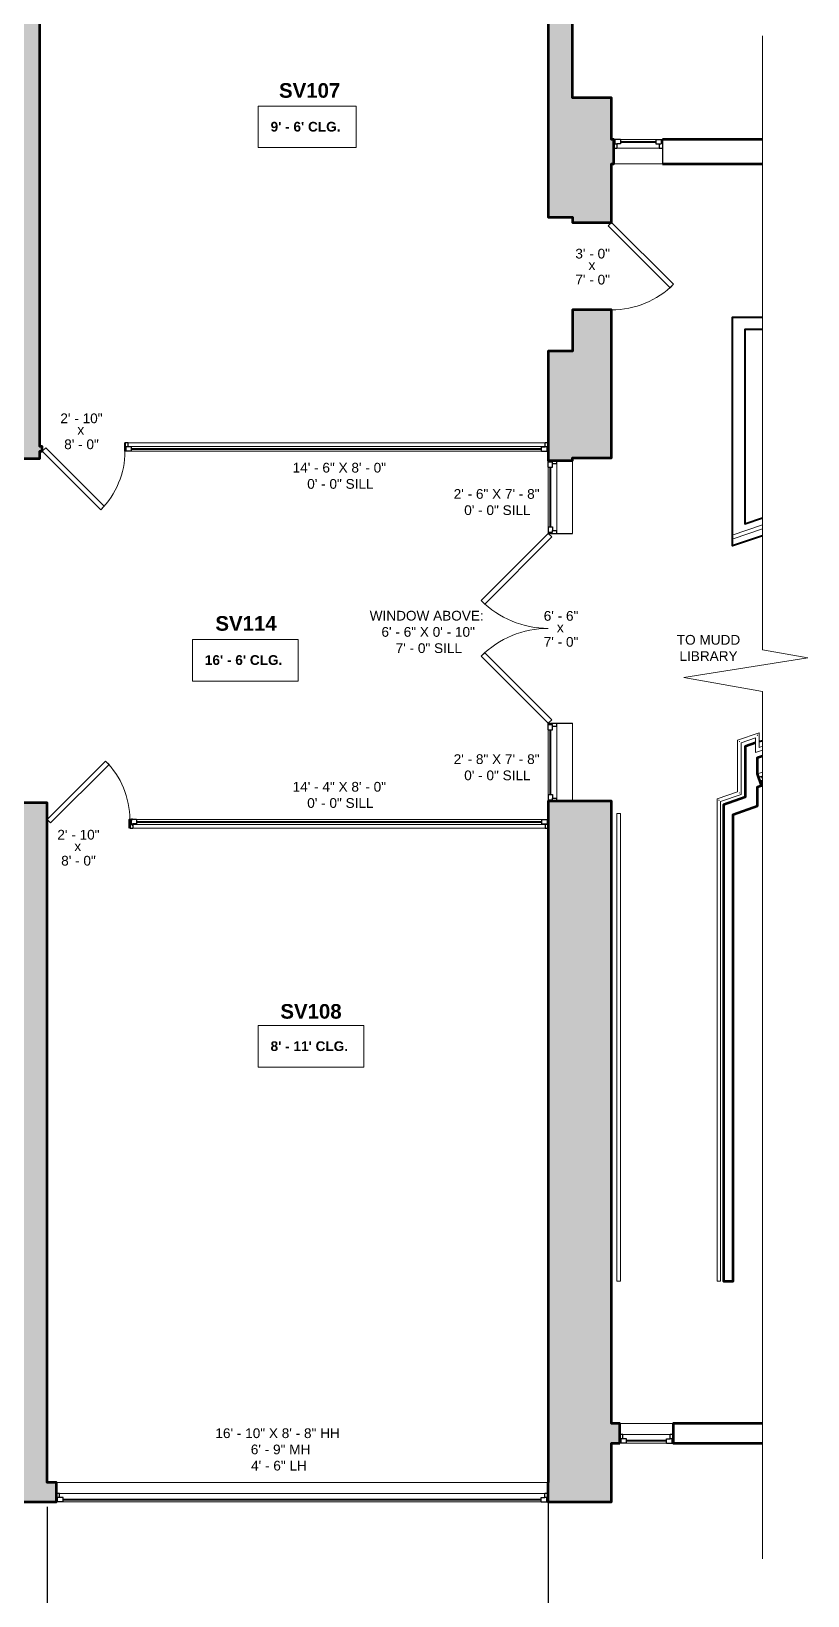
# Model space of a CAD drawing. Header units: inches. Extents: x -2078 to 106214, y -964 to 6385.
# Drawn here: x 70781 to 71100, y 3820 to 4463 of the extents above; entities that cross this region are included whole.
import ezdxf

# ---------------------------------------------------------------- set-up
doc = ezdxf.new("R2010")
doc.units = ezdxf.units.IN
doc.header["$MEASUREMENT"] = 0
for name, color, linetype, lineweight in [('A-ANNO', 2, 'Continuous', 5), ('A-ANNO-DIMS', 1, 'Continuous', 9), ('A-DOOR', 1, 'Continuous', 18), ('A-GLAZ', 2, 'Continuous', 30), ('A-RAILING', 4, 'Continuous', 9), ('A-WALL', 3, 'Continuous', 40), ('A-WINDOWS', 2, 'Continuous', 18)]:
    doc.layers.add(name, color=color, linetype=linetype, lineweight=lineweight)
doc.layers.add('A-HATCH', color=9, linetype='Continuous')
doc.styles.add('Arial', font='arial.ttf')
doc.styles.add('Arial_1', font='arial.ttf', dxfattribs={"height": 0.0625})
doc.styles.add('Arial_2', font='arial.ttf', dxfattribs={"height": 3})
doc.styles.add('Arial_B', font='arialbd.ttf', dxfattribs={"height": 4.5})
doc.styles.add('Arial_B_1', font='arialbd.ttf', dxfattribs={"height": 3})
doc.styles.add('JC', font='arial.ttf', dxfattribs={"height": 0.125})
doc.dimstyles.new('JC-DIMS', dxfattribs={"dimtxt": 0.125, "dimasz": 0.09375, "dimexe": 0.09375, "dimexo": 0.09375, "dimgap": 0.046875, "dimtad": 1, "dimdec": 1, "dimzin": 0, "dimdsep": 46, "dimlunit": 4, "dimtxsty": 'JC', "dimblk": 'ARCHTICK', "dimcen": 0.09, "dimclrd": 1, "dimclre": 1, "dimclrt": 256, "dimadec": 0, "dimazin": 0, "dimtfac": 1, "dimtdec": 1, "dimtofl": 0, "dimtmove": 1, "dimatfit": 3, "dimfxl": 1, "dimtolj": 1, "dimtzin": 0, "dimarcsym": 0})

# ---------------------------------------------------------------- blocks, each defined once
blk = doc.blocks.new('JC_DOUBLE DOOR - DOUBLE DOOR-1545734-Seaver 3RD FL')
at = {"layer": 'A-DOOR', "lineweight": 30}
for p, q in [((-39, 5), (-11.42, 32.58)), ((-11.42, 32.58), (-10.01, 31.16)), ((11.42, 32.58), (10.01, 31.16)), ((39, 5), (11.42, 32.58)), ((-10.01, 31.16), (-37.59, 3.59)), ((10.01, 31.16), (37.59, 3.59)), ((-37.59, 3.59), (-39, 5)), ((37.59, 3.59), (39, 5))]:
    blk.add_line(p, q, dxfattribs=at)
at = {"layer": 'A-DOOR', "lineweight": 9}
for centre, start, end in [((-39, 5), 360, 45), ((39, 5), 135, 180)]:
    blk.add_arc(centre, 39, start, end, dxfattribs=at)
blk = doc.blocks.new('JC_FIXED WINDOW - MUNTIN - FIXED WINDOW-1508853-Seaver 3RD FL')
at = {"layer": 'A-GLAZ'}
for p, q in [((-15, 5), (-15, -5)), ((-12.25, 5), (-15, 5)), ((-15, 1.5), (-13.75, 1.5)), ((-14.5, 5), (-14.5, 3.25)), ((-14.5, 3.25), (-13.75, 3.25)), ((-12.25, 3.25), (-13.75, 3.25)), ((-13.75, 3.25), (-13.75, 1.5)), ((-12.25, 5), (-12.25, 3.25)), ((12.25, 5), (15, 5)), ((12.25, 5), (12.25, 3.25)), ((12.25, 3.25), (14.5, 3.25)), ((13.75, 3.25), (13.75, 1.5)), ((13.75, 1.5), (15, 1.5)), ((14.5, 5), (14.5, 3.25)), ((15, 5), (15, -5))]:
    blk.add_line(p, q, dxfattribs=at)
at = {"layer": 'A-GLAZ', "lineweight": 9}
for p, q in [((13.75, 1.5), (-13.75, 1.5)), ((12.25, 5), (-12.25, 5))]:
    blk.add_line(p, q, dxfattribs=at)
at = {"layer": 'A-GLAZ', "lineweight": 40}
blk.add_line((-12.25, 4.125), (12.25, 4.125), dxfattribs=at)
at = {"layer": 'A-WINDOWS'}
for p, q in [((15, 5), (-15, 5)), ((-15, -5), (15, -5))]:
    blk.add_line(p, q, dxfattribs=at)
blk = doc.blocks.new('JC_FIXED WINDOW - MUNTIN - FIXED WINDOW-1508965-Seaver 3RD FL')
at = {"layer": 'A-GLAZ'}
for p, q in [((-16, 5), (-16, -5)), ((-13.25, 5), (-16, 5)), ((-16, 1.5), (-14.75, 1.5)), ((-15.5, 5), (-15.5, 3.25)), ((-15.5, 3.25), (-14.75, 3.25)), ((-13.25, 3.25), (-14.75, 3.25)), ((-14.75, 3.25), (-14.75, 1.5)), ((-13.25, 5), (-13.25, 3.25)), ((13.25, 5), (16, 5)), ((13.25, 5), (13.25, 3.25)), ((13.25, 3.25), (15.5, 3.25)), ((14.75, 3.25), (14.75, 1.5)), ((14.75, 1.5), (16, 1.5)), ((15.5, 5), (15.5, 3.25)), ((16, 5), (16, -5))]:
    blk.add_line(p, q, dxfattribs=at)
at = {"layer": 'A-GLAZ', "lineweight": 9}
for p, q in [((14.75, 1.5), (-14.75, 1.5)), ((13.25, 5), (-13.25, 5))]:
    blk.add_line(p, q, dxfattribs=at)
at = {"layer": 'A-GLAZ', "lineweight": 40}
blk.add_line((-13.25, 4.125), (13.25, 4.125), dxfattribs=at)
at = {"layer": 'A-WINDOWS'}
for p, q in [((16, 5), (-16, 5)), ((-16, -5), (16, -5))]:
    blk.add_line(p, q, dxfattribs=at)
blk = doc.blocks.new('JC_SINGLE DOOR-NO TRIM - SINGLE DOOR-1545694-Seaver 3RD FL')
at = {"layer": 'A-DOOR', "lineweight": 30}
for p, q in [((-8.87, -32.04), (16.59, -6.59)), ((18, -8), (-7.46, -33.46)), ((16.59, -6.59), (18, -8)), ((-7.46, -33.46), (-8.87, -32.04))]:
    blk.add_line(p, q, dxfattribs=at)
at = {"layer": 'A-DOOR', "lineweight": 9}
blk.add_arc((18, -8), 36, 180, 225, dxfattribs=at)
blk = doc.blocks.new('JC_FIXED WINDOW - MUNTIN - FIXED WINDOW-1509661-Seaver 3RD FL')
at = {"layer": 'A-GLAZ'}
for p, q in [((-10, 5), (-10, -5)), ((-7.25, 5), (-10, 5)), ((-10, 1.5), (-8.75, 1.5)), ((-9.5, 5), (-9.5, 3.25)), ((-9.5, 3.25), (-8.75, 3.25)), ((-7.25, 3.25), (-8.75, 3.25)), ((-8.75, 3.25), (-8.75, 1.5)), ((-7.25, 5), (-7.25, 3.25)), ((7.25, 5), (10, 5)), ((7.25, 5), (7.25, 3.25)), ((7.25, 3.25), (9.5, 3.25)), ((8.75, 3.25), (8.75, 1.5)), ((8.75, 1.5), (10, 1.5)), ((9.5, 5), (9.5, 3.25)), ((10, 5), (10, -5))]:
    blk.add_line(p, q, dxfattribs=at)
at = {"layer": 'A-GLAZ', "lineweight": 9}
for p, q in [((8.75, 1.5), (-8.75, 1.5)), ((7.25, 5), (-7.25, 5))]:
    blk.add_line(p, q, dxfattribs=at)
at = {"layer": 'A-GLAZ', "lineweight": 40}
blk.add_line((-7.25, 4.125), (7.25, 4.125), dxfattribs=at)
at = {"layer": 'A-WINDOWS'}
for p, q in [((10, 5), (-10, 5)), ((-10, -5), (10, -5))]:
    blk.add_line(p, q, dxfattribs=at)
blk = doc.blocks.new('JC_SINGLE DOOR-NO TRIM - SINGLE DOOR-1541227-Seaver 3RD FL')
at = {"layer": 'A-DOOR', "lineweight": 30}
for p, q in [((-7.04, 25.04), (-8.46, 23.63)), ((-8.46, 23.63), (15.59, -0.41)), ((17, 1), (-7.04, 25.04)), ((15.59, -0.41), (17, 1))]:
    blk.add_line(p, q, dxfattribs=at)
at = {"layer": 'A-DOOR', "lineweight": 9}
blk.add_arc((17, 1), 34, 135, 180, dxfattribs=at)
blk = doc.blocks.new('JC_FIXED WINDOW - MUNTIN - 2_-1529750-Seaver 3RD FL')
at = {"layer": 'A-GLAZ'}
for p, q in [((-87, 1), (-87, -1)), ((-84.25, 1), (-87, 1)), ((-86.5, 1), (-86.5, -0.75)), ((-84.25, 1), (-84.25, -0.75)), ((84.25, 1), (87, 1)), ((84.25, 1), (84.25, -0.75)), ((86.5, 1), (86.5, -0.75)), ((87, 1), (87, -1)), ((-87, -2.5), (-85.75, -2.5)), ((-86.5, -0.75), (-85.75, -0.75)), ((-84.25, -0.75), (-85.75, -0.75)), ((-85.75, -0.75), (-85.75, -2.5)), ((84.25, -0.75), (86.5, -0.75)), ((85.75, -0.75), (85.75, -2.5)), ((85.75, -2.5), (87, -2.5))]:
    blk.add_line(p, q, dxfattribs=at)
at = {"layer": 'A-GLAZ', "lineweight": 9}
for p, q in [((84.25, 1), (-84.25, 1)), ((85.75, -2.5), (-85.75, -2.5))]:
    blk.add_line(p, q, dxfattribs=at)
at = {"layer": 'A-GLAZ', "lineweight": 40}
blk.add_line((-84.25, 0.125), (84.25, 0.125), dxfattribs=at)
at = {"layer": 'A-WINDOWS'}
for p, q in [((87, 1), (-87, 1)), ((-87, -1), (87, -1))]:
    blk.add_line(p, q, dxfattribs=at)
blk = doc.blocks.new('JC_SINGLE DOOR-NO TRIM - SINGLE DOOR-1541228-Seaver 3RD FL')
at = {"layer": 'A-DOOR', "lineweight": 30}
for p, q in [((-8.46, -23.63), (15.59, 0.41)), ((15.59, 0.41), (17, -1)), ((17, -1), (-7.04, -25.04)), ((-7.04, -25.04), (-8.46, -23.63))]:
    blk.add_line(p, q, dxfattribs=at)
at = {"layer": 'A-DOOR', "lineweight": 9}
blk.add_arc((17, -1), 34, 180, 225, dxfattribs=at)
blk = doc.blocks.new('JC_FIXED WINDOW - MUNTIN - 2_-1530089-Seaver 3RD FL')
at = {"layer": 'A-GLAZ'}
for p, q in [((-86, 1), (-86, -1)), ((-83.25, 1), (-86, 1)), ((-85.5, 1), (-85.5, -0.75)), ((-83.25, 1), (-83.25, -0.75)), ((83.25, 1), (86, 1)), ((83.25, 1), (83.25, -0.75)), ((85.5, 1), (85.5, -0.75)), ((86, 1), (86, -1)), ((-86, -2.5), (-84.75, -2.5)), ((-85.5, -0.75), (-84.75, -0.75)), ((-83.25, -0.75), (-84.75, -0.75)), ((-84.75, -0.75), (-84.75, -2.5)), ((83.25, -0.75), (85.5, -0.75)), ((84.75, -0.75), (84.75, -2.5)), ((84.75, -2.5), (86, -2.5))]:
    blk.add_line(p, q, dxfattribs=at)
at = {"layer": 'A-GLAZ', "lineweight": 9}
for p, q in [((83.25, 1), (-83.25, 1)), ((84.75, -2.5), (-84.75, -2.5))]:
    blk.add_line(p, q, dxfattribs=at)
at = {"layer": 'A-GLAZ', "lineweight": 40}
blk.add_line((-83.25, 0.125), (83.25, 0.125), dxfattribs=at)
at = {"layer": 'A-WINDOWS'}
for p, q in [((86, 1), (-86, 1)), ((-86, -1), (86, -1))]:
    blk.add_line(p, q, dxfattribs=at)
blk = doc.blocks.new('JC_FIXED WINDOW - MUNTIN - FIXED WINDOW-1586324-Seaver 3RD FL')
at = {"layer": 'A-GLAZ'}
for p, q in [((-11, 4), (-11, -4)), ((-8.25, 4), (-11, 4)), ((-11, 0.5), (-9.75, 0.5)), ((-10.5, 4), (-10.5, 2.25)), ((-10.5, 2.25), (-9.75, 2.25)), ((-8.25, 2.25), (-9.75, 2.25)), ((-9.75, 2.25), (-9.75, 0.5)), ((-8.25, 4), (-8.25, 2.25)), ((8.25, 4), (11, 4)), ((8.25, 4), (8.25, 2.25)), ((8.25, 2.25), (10.5, 2.25)), ((9.75, 2.25), (9.75, 0.5)), ((9.75, 0.5), (11, 0.5)), ((10.5, 4), (10.5, 2.25)), ((11, 4), (11, -4))]:
    blk.add_line(p, q, dxfattribs=at)
at = {"layer": 'A-GLAZ', "lineweight": 9}
for p, q in [((9.75, 0.5), (-9.75, 0.5)), ((8.25, 4), (-8.25, 4))]:
    blk.add_line(p, q, dxfattribs=at)
at = {"layer": 'A-GLAZ', "lineweight": 40}
blk.add_line((-8.25, 3.125), (8.25, 3.125), dxfattribs=at)
at = {"layer": 'A-WINDOWS'}
for p, q in [((11, 4), (-11, 4)), ((-11, -4), (11, -4))]:
    blk.add_line(p, q, dxfattribs=at)
blk = doc.blocks.new('JC_FIXED WINDOW - MUNTIN - FIXED WINDOW-1631706-Seaver 3RD FL')
at = {"layer": 'A-GLAZ'}
for p, q in [((-101, 4), (-101, -4)), ((-98.25, 4), (-101, 4)), ((-101, 0.5), (-99.75, 0.5)), ((-100.5, 4), (-100.5, 2.25)), ((-100.5, 2.25), (-99.75, 2.25)), ((-98.25, 2.25), (-99.75, 2.25)), ((-99.75, 2.25), (-99.75, 0.5)), ((-98.25, 4), (-98.25, 2.25)), ((98.25, 4), (101, 4)), ((98.25, 4), (98.25, 2.25)), ((98.25, 2.25), (100.5, 2.25)), ((99.75, 2.25), (99.75, 0.5)), ((99.75, 0.5), (101, 0.5)), ((100.5, 4), (100.5, 2.25)), ((101, 4), (101, -4))]:
    blk.add_line(p, q, dxfattribs=at)
at = {"layer": 'A-GLAZ', "lineweight": 9}
for p, q in [((99.75, 0.5), (-99.75, 0.5)), ((98.25, 4), (-98.25, 4))]:
    blk.add_line(p, q, dxfattribs=at)
at = {"layer": 'A-GLAZ', "lineweight": 40}
blk.add_line((-98.25, 3.125), (98.25, 3.125), dxfattribs=at)
at = {"layer": 'A-WINDOWS'}
for p, q in [((101, 4), (-101, 4)), ((-101, -4), (101, -4))]:
    blk.add_line(p, q, dxfattribs=at)
blk = doc.blocks.new('JC_FIXED WINDOW - MUNTIN - FIXED WINDOW-1637382-Seaver 3RD FL')
at = {"layer": 'A-GLAZ'}
for p, q in [((13.03, 0.75), (13.5, 0.75)), ((13.5, 2.1), (13.5, 0.75)), ((13.64, 2.5), (14, 2.5)), ((14, 2.5), (14, -2.5)), ((12.75, -0.06), (12.75, -1)), ((12.75, -1), (14, -1))]:
    blk.add_line(p, q, dxfattribs=at)
at = {"layer": 'A-GLAZ', "lineweight": 9}
blk.add_line((12.75, -1), (12.42, -1), dxfattribs=at)
at = {"layer": 'A-WINDOWS'}
for p, q in [((14, 2.5), (13.64, 2.5)), ((11.9, -2.5), (14, -2.5))]:
    blk.add_line(p, q, dxfattribs=at)
blk = doc.blocks.new('Top Rail Type - Top Rail_Internal_-1644404-Seaver 3RD FL')
at = {"layer": 'A-RAILING'}
for p, q in [((-70.25, 367.91), (-82.71, 363.66)), ((-82.5, 363.04), (-82.47, 362.95)), ((-82.22, 362.24), (-70.25, 366.33))]:
    blk.add_line(p, q, dxfattribs=at)
blk = doc.blocks.new('Top Rail Type - Top Rail_Internal_-V5-Seaver 3RD FL')
at = {"layer": 'A-RAILING'}
for p, q in [((-70.25, 367.91), (-82.71, 363.66)), ((-82.22, 362.24), (-82.71, 363.66)), ((-70.25, 366.33), (-82.22, 362.24))]:
    blk.add_line(p, q, dxfattribs=at)
blk = doc.blocks.new('Top Rail Type - Top Rail_Internal_-1644837-Seaver 3RD FL')
at = {"layer": 'A-RAILING'}
for p, q in [((-71.54, 282.48), (-80.44, 279.39)), ((-80.44, 279.39), (-80.44, 258.22)), ((-78.94, 278.33), (-73.04, 280.37)), ((-78.94, 257.16), (-78.94, 278.33)), ((-73.04, 280.37), (-73.04, 278.34)), ((-71.54, 276.48), (-71.54, 282.48)), ((-70.25, 276.93), (-71.54, 276.48)), ((-72.29, 274.63), (-70.25, 275.34)), ((-80.44, 258.22), (-88.89, 255.29)), ((-88.89, 255.29), (-88.89, 57.14)), ((-87.39, 254.23), (-78.94, 257.16)), ((-87.39, 57.14), (-87.39, 254.23)), ((-88.23, 57.14), (-88.05, 57.14))]:
    blk.add_line(p, q, dxfattribs=at)
for points, knots in [([(-79.78, 278.93), (-79.75, 278.9), (-79.71, 278.87), (-79.64, 278.83), (-79.61, 278.81), (-79.6, 278.8)], [0.46086968, 0.46086968, 0.46086968, 0.46086968, 0.5, 0.52083333, 0.53913032, 0.53913032, 0.53913032, 0.53913032]), ([(-72.2, 281.56), (-72.22, 281.54), (-72.25, 281.49), (-72.29, 281.43), (-72.34, 281.36), (-72.37, 281.32), (-72.39, 281.3)], [0.46086968, 0.46086968, 0.46086968, 0.46086968, 0.47916667, 0.5, 0.52083333, 0.53913032, 0.53913032, 0.53913032, 0.53913032]), ([(-79.78, 257.76), (-79.75, 257.73), (-79.71, 257.7), (-79.64, 257.66), (-79.61, 257.63), (-79.6, 257.62)], [0.46086968, 0.46086968, 0.46086968, 0.46086968, 0.5, 0.52083333, 0.53913032, 0.53913032, 0.53913032, 0.53913032]), ([(-88.23, 254.83), (-88.2, 254.8), (-88.15, 254.77), (-88.09, 254.73), (-88.06, 254.7), (-88.05, 254.69)], [0.46086968, 0.46086968, 0.46086968, 0.46086968, 0.5, 0.52083333, 0.53913032, 0.53913032, 0.53913032, 0.53913032])]:
    blk.add_open_spline(points, degree=3, knots=knots, dxfattribs=at)
blk = doc.blocks.new('Top Rail Type - Top Rail_Internal_-V6-Seaver 3RD FL')
at = {"layer": 'A-RAILING'}
for p, q in [((-71.54, 282.48), (-80.44, 279.39)), ((-80.44, 279.39), (-80.44, 258.22)), ((-73.04, 280.37), (-78.94, 278.33)), ((-78.94, 278.33), (-78.94, 257.16)), ((-73.04, 278.34), (-73.04, 280.37)), ((-71.54, 276.48), (-71.54, 282.48)), ((-70.25, 276.93), (-71.54, 276.48)), ((-70.25, 275.34), (-72.29, 274.63)), ((-80.44, 258.22), (-88.89, 255.29)), ((-88.89, 255.29), (-88.89, 57.14)), ((-78.94, 257.16), (-87.39, 254.23)), ((-87.39, 254.23), (-87.39, 57.14)), ((-87.39, 57.14), (-88.89, 57.14))]:
    blk.add_line(p, q, dxfattribs=at)
blk = doc.blocks.new('Top Rail Type - Top Rail_Internal_-1645001-Seaver 3RD FL')
at = {"layer": 'A-RAILING'}
for p, q in [((-130.09, 249.28), (-130.09, 57.14)), ((-129.25, 249.28), (-129.44, 249.28)), ((-128.59, 57.14), (-128.59, 249.28)), ((-129.44, 57.14), (-129.25, 57.14))]:
    blk.add_line(p, q, dxfattribs=at)
blk = doc.blocks.new('Top Rail Type - Top Rail_Internal_-V7-Seaver 3RD FL')
at = {"layer": 'A-RAILING'}
for p, q in [((-128.59, 249.28), (-130.09, 249.28)), ((-130.09, 249.28), (-130.09, 57.14)), ((-128.59, 249.28), (-128.59, 57.14)), ((-128.59, 57.14), (-130.09, 57.14))]:
    blk.add_line(p, q, dxfattribs=at)
blk = doc.blocks.new('JC- existing door Tag_quad - JC- existing door Tag_quad-839775-Seaver 3RD FL')
at = {"layer": 'A-ANNO', "insert": (-0.023, 0.038), "char_height": 0.0625, "width": 0.0505, "attachment_point": 1, "style": 'Arial', "bg_fill": 3, "box_fill_scale": 1.25, "bg_fill_color": 256, "bg_fill_true_color": 13158600, "bg_fill_transparency": 0}
blk.add_mtext('x', dxfattribs=at)
blk = doc.blocks.new('_ArchTick')
at = {"color": 0, "linetype": 'ByBlock', "const_width": 0.15}
blk.add_lwpolyline([(-0.5, -0.5), (0.5, 0.5)], dxfattribs=at)
blk = doc.blocks.new('*D2548')
at = {"layer": 'A-ANNO-DIMS', "color": 1, "lineweight": -2, "transparency": 16777216}
for p, q in [((70993.75, 3860.4), (70993.75, 3770.92)), ((70787.75, 3856.39), (70787.75, 3770.92)), ((70787.75, 3776.92), (70993.75, 3776.92))]:
    blk.add_line(p, q, dxfattribs=at)
at = {"layer": 'Defpoints', "color": 0, "transparency": 16777216}
for p in [(70993.75, 3866.4), (70787.75, 3862.39), (70993.75, 3776.92)]:
    blk.add_point(p, dxfattribs=at)
at = {"layer": 'A-ANNO-DIMS', "color": 1, "lineweight": -2, "transparency": 16777216, "xscale": 6, "yscale": 6, "zscale": 6, "rotation": 180}
blk.add_blockref('_ArchTick', (70787.75, 3776.92), dxfattribs=at)
at = {"layer": 'A-ANNO-DIMS', "color": 1, "lineweight": -2, "transparency": 16777216, "xscale": 6, "yscale": 6, "zscale": 6}
blk.add_blockref('_ArchTick', (70993.75, 3776.92), dxfattribs=at)
at = {"layer": 'A-ANNO-DIMS', "color": 2, "transparency": 16777216, "insert": (70890.75, 3783.94), "char_height": 8, "attachment_point": 5, "style": 'JC'}
blk.add_mtext('\\A1;17\'-2"', dxfattribs=at)

msp = doc.modelspace()

# ---------------------------------------------------------------- hatches: boundary and pattern name
at = {"layer": 'A-HATCH'}
h = msp.add_hatch(color=256, dxfattribs=at)
h.dxf.hatch_style = 1
h.paths.add_polyline_path([(70067.139, 3713.046), (70053.274, 3721.031), (70017.589, 3659.073), (70031.453, 3651.088)])
h.paths.add_polyline_path([(70112.557, 3791.901), (70098.692, 3799.887), (70063.256, 3738.362), (70077.121, 3730.376)])
h.paths.add_polyline_path([(70136.04, 3832.672), (70141.947, 3842.928), (70134.646, 3847.133), (70136.117, 3849.686), (70130.051, 3853.179), (70128.581, 3850.626), (70128.082, 3850.914), (70120.757, 3838.197), (70106.525, 3846.394), (70105.527, 3844.661), (69910.997, 3956.703), (69915.466, 3964.573), (69909.379, 3968.029), (69852.844, 3868.46), (69858.932, 3865.004), (69907.541, 3950.616), (70102.033, 3838.595), (70100.536, 3835.996), (70114.768, 3827.798), (70108.674, 3817.218), (70122.539, 3809.232), (70129.052, 3820.54), (70163.918, 3800.459), (70170.905, 3812.591)])
h.paths.add_polyline_path([(69993.023, 3584.364), (69979.158, 3592.349), (69956.054, 3552.236), (69748.317, 3670.187), (69841.157, 3833.698), (69835.069, 3837.154), (69739.761, 3669.295), (69805.674, 3631.87), (69769.003, 3567.285), (69852.485, 3519.885), (69856.435, 3526.842), (69814.956, 3550.393), (69814.883, 3550.356), (69814.917, 3550.416), (69779.91, 3570.292), (69812.631, 3627.92), (69953.559, 3547.903), (69943.472, 3530.391), (69957.337, 3522.406)])
h.paths.add_polyline_path([(70009.403, 3612.804), (70043.697, 3593.052), (70050.684, 3605.183), (70016.39, 3624.935), (70021.471, 3633.757), (70007.607, 3641.742), (69989.14, 3609.68), (70003.005, 3601.695)])
h.paths.add_polyline_path([(69922.798, 3382.341), (69929.249, 3393.627), (69894.58, 3413.445), (69901.438, 3425.353), (69887.573, 3433.338), (69880.689, 3421.386), (69607.377, 3577.621), (69600.926, 3566.335), (69602.014, 3565.713), (69600.029, 3562.24), (69714.627, 3496.732), (69716.612, 3500.205)])
h.paths.add_polyline_path([(69947.355, 3505.075), (69933.49, 3513.061), (69897.555, 3450.669), (69911.42, 3442.684)])
h.paths.add_polyline_path([(70178.47, 3923.219), (70180.172, 3923.219), (70180.172, 3930.219), (70174.423, 3930.219), (70170.977, 3924.236), (70177.043, 3920.742)])
h.paths.add_polyline_path([(70277.746, 3930.219), (70264.172, 3930.219), (70264.172, 3923.219), (70265.865, 3923.219), (70265.865, 3916.219), (70279.091, 3916.219), (70279.091, 3874.903), (70291.091, 3874.903), (70291.091, 3916.219), (70303.108, 3916.219), (70303.108, 3930.219), (70290.746, 3930.219), (70290.746, 3946.903), (70287.746, 3946.903), (70287.746, 4171.903), (70322.358, 4171.903), (70322.358, 4178.903), (70271.051, 4178.903), (70271.051, 4171.903), (70280.746, 4171.903), (70280.746, 3946.903), (70277.746, 3946.903)])
h.paths.add_polyline_path([(70393.108, 3916.219), (70393.108, 3930.219), (70323.108, 3930.219), (70323.108, 3916.219)])
h.paths.add_polyline_path([(70485.608, 3916.219), (70485.608, 3930.219), (70413.108, 3930.219), (70413.108, 3916.219)])
h.paths.add_polyline_path([(70517.984, 3920.219), (70517.984, 3877.903), (70530.984, 3877.903), (70530.984, 3920.219), (70542.874, 3920.219), (70542.888, 3932.903), (70529.984, 3932.903), (70529.984, 3948.903), (70517.984, 3948.903), (70517.984, 3932.903), (70505.608, 3932.903), (70505.608, 3916.219), (70505.824, 3916.219), (70505.824, 3920.219)])
h.paths.add_polyline_path([(70562.874, 3932.903), (70562.874, 3914.219), (70633.489, 3914.219), (70633.489, 3928.219), (70615.746, 3928.219), (70615.746, 4120.395), (70685.239, 4120.395), (70685.239, 4099.432), (70756.746, 4099.432), (70756.746, 3928.219), (70745.824, 3928.219), (70745.824, 3920.219), (70759.622, 3920.219), (70759.622, 3878.903), (70777.746, 3878.903), (70777.746, 3858.395), (70791.574, 3858.395), (70791.574, 3866.395), (70787.746, 3866.395), (70787.746, 4136.837), (70787.746, 4145.77), (70761.746, 4145.77), (70761.746, 4146.27), (70756.746, 4146.27), (70756.746, 4104.432), (70690.239, 4104.432), (70690.239, 4125.395), (70615.746, 4125.395), (70615.746, 4178.903), (70575.239, 4178.903), (70575.239, 4171.903), (70610.746, 4171.903), (70610.746, 3932.903)])
h.paths.add_polyline_path([(70725.324, 3914.219), (70725.324, 3920.219), (70725.824, 3920.219), (70725.824, 3928.219), (70653.489, 3928.219), (70653.489, 3914.219)], flags=17)
h.paths.add_polyline_path([(70993.746, 3866.395), (70993.574, 3866.395), (70993.574, 3858.395), (71019.746, 3858.395), (71019.746, 3882.572), (71023.122, 3882.572), (71023.122, 3890.572), (71019.746, 3890.572), (71019.746, 4146.438), (71003.746, 4146.438), (71003.746, 4146.403), (70993.746, 4146.403), (70993.746, 4138.837)])
h.paths.add_polyline_path([(71003.746, 4331.403), (70993.746, 4331.403), (70993.746, 4290.204), (70993.746, 4286.403), (71003.746, 4286.403), (71003.746, 4287.438), (71019.746, 4287.438), (71019.746, 4348.286), (71003.746, 4348.286)])
h.paths.add_polyline_path([(70993.746, 4386.403), (71003.746, 4386.403), (71003.746, 4384.286), (71019.746, 4384.286), (71019.746, 4408.286), (71020.622, 4408.286), (71020.622, 4418.286), (71019.746, 4418.286), (71019.746, 4435.438), (71003.746, 4435.438), (71003.746, 4640.802), (70990.934, 4640.802), (70990.934, 4634.802), (70993.746, 4634.802)])
h.paths.add_polyline_path([(70784.746, 4634.802), (70785.934, 4634.802), (70785.934, 4640.802), (70778.746, 4640.802), (70778.746, 4597.903), (70742.239, 4597.903), (70742.239, 4585.903), (70754.746, 4585.903), (70754.746, 4298.903), (70713.239, 4298.903), (70713.239, 4291.903), (70756.746, 4291.903), (70756.746, 4286.52), (70761.746, 4286.52), (70761.746, 4287.182), (70784.746, 4287.182), (70784.746, 4290.204), (70785.746, 4290.204), (70785.746, 4292.204), (70784.746, 4292.204)])
h.paths.add_polyline_path([(70869.934, 4641.397), (70863.934, 4641.397), (70863.934, 4640.802), (70863.934, 4634.802), (70869.934, 4634.802)])
h.paths.add_polyline_path([(70912.934, 4640.802), (70912.934, 4641.403), (70906.934, 4641.403), (70906.934, 4634.802), (70912.934, 4634.802)])
h.paths.add_polyline_path([(70863.934, 4691.397), (70869.934, 4691.397), (70869.934, 4691.403), (70870.434, 4691.403), (70870.434, 4697.403), (70863.934, 4697.403)])
h.paths.add_polyline_path([(70912.934, 4691.403), (70912.934, 4697.403), (70906.434, 4697.403), (70906.434, 4691.403), (70906.934, 4691.403)])
h.paths.add_polyline_path([(70722.239, 4585.903), (70722.239, 4597.903), (70722.239, 4607.903), (70650.489, 4607.903), (70650.489, 4585.903)])
h.paths.add_polyline_path([(70560.989, 4607.903), (70560.989, 4585.903), (70630.489, 4585.903), (70630.489, 4607.903)], flags=17)
h.paths.add_polyline_path([(70513.746, 4572.152), (70518.746, 4572.152), (70518.746, 4298.903), (70480.239, 4298.903), (70480.239, 4291.903), (70677.239, 4291.903), (70677.239, 4298.903), (70524.746, 4298.903), (70524.746, 4572.152), (70526.746, 4572.152), (70526.746, 4585.903), (70540.989, 4585.903), (70540.989, 4601.903), (70528.488, 4601.903), (70528.488, 4643.219), (70515.488, 4643.219), (70515.488, 4601.903), (70501.583, 4601.903), (70501.583, 4585.903), (70513.746, 4585.903)])
h.paths.add_polyline_path([(70285.746, 4298.903), (70285.746, 4570.152), (70286.746, 4570.152), (70286.746, 4585.903), (70299.254, 4585.903), (70299.254, 4597.903), (70299.254, 4600.903), (70288.731, 4600.903), (70288.731, 4642.219), (70275.731, 4642.219), (70275.731, 4600.903), (70261.754, 4600.903), (70261.754, 4597.903), (70261.754, 4585.903), (70273.746, 4585.903), (70273.746, 4570.152), (70279.746, 4570.152), (70279.746, 4298.903), (70242.504, 4298.903), (70242.504, 4291.903), (70444.239, 4291.903), (70444.239, 4298.903)])
h.paths.add_polyline_path([(70319.254, 4606.903), (70319.254, 4597.903), (70319.254, 4585.903), (70390.754, 4585.903), (70390.754, 4597.903), (70390.754, 4606.903)], flags=17)
h.paths.add_polyline_path([(70410.754, 4606.903), (70410.754, 4597.903), (70410.754, 4585.903), (70481.583, 4585.903), (70481.583, 4597.903), (70481.583, 4606.903)])
h.paths.add_polyline_path([(70170.303, 4605.903), (70170.303, 4585.903), (70241.754, 4585.903), (70241.754, 4597.903), (70241.754, 4605.903)])
h.paths.add_polyline_path([(70150.303, 4585.903), (70150.303, 4597.903), (70150.303, 4605.903), (70079.803, 4605.903), (70079.803, 4597.903), (70079.803, 4585.903)], flags=17)
h.paths.add_polyline_path([(70045.746, 4298.903), (70045.746, 4569.152), (70046.746, 4569.152), (70046.746, 4585.903), (70059.803, 4585.903), (70059.803, 4597.903), (70059.803, 4600.903), (70048.859, 4600.903), (70048.859, 4641.219), (70035.859, 4641.219), (70035.859, 4600.903), (70023.303, 4600.903), (70023.303, 4597.903), (70023.303, 4585.903), (70033.746, 4585.903), (70033.746, 4569.152), (70039.746, 4569.152), (70039.746, 4298.903), (70036.773, 4298.903), (70036.773, 4291.903), (70208.504, 4291.903), (70208.504, 4298.903)])
h.paths.add_polyline_path([(69930.803, 4604.903), (69930.803, 4597.903), (69930.803, 4585.903), (70003.303, 4585.903), (70003.303, 4597.903), (70003.303, 4604.903)])
h.paths.add_polyline_path([(69910.803, 4585.903), (69910.803, 4597.903), (69910.803, 4604.903), (69840.303, 4604.903), (69840.303, 4597.903), (69840.303, 4585.903)])
h.paths.add_polyline_path([(69767.901, 4540.818), (69757.487, 4546.78), (69750.544, 4550.754), (69715.519, 4489.57), (69722.462, 4485.595), (69722.474, 4485.617), (69732.889, 4479.655)])
h.paths.add_polyline_path([(69949.377, 4269.332), (69967.532, 4258.991), (69989.239, 4271.432), (69989.239, 4291.903), (70000.773, 4291.903), (70000.773, 4298.903), (69997.492, 4298.903), (69997.492, 4317.066), (70002.469, 4319.918), (69999.982, 4324.256), (69914.957, 4275.525), (69916.946, 4272.054), (69913.91, 4270.314), (69916.396, 4265.976), (69919.433, 4267.716), (69930.526, 4248.361), (69919.046, 4228.206), (69884.683, 4247.8), (69890.368, 4251.058), (69887.882, 4255.396), (69879.642, 4250.674), (69683.742, 4362.371), (69685.226, 4364.975), (69671.666, 4372.707), (69677.619, 4383.105), (69667.205, 4389.067), (69664.468, 4390.627), (69658.329, 4379.861), (69622.859, 4400.166), (69616.897, 4389.751), (69652.385, 4369.436), (69646.277, 4358.723), (69659.371, 4351.228), (69665.705, 4362.292), (69679.283, 4354.55), (69680.275, 4356.29), (69915.582, 4222.124), (69897.028, 4189.551), (69902.241, 4186.581)])
h.paths.add_polyline_path([(69596.544, 4281.733), (69603.487, 4277.759), (69603.499, 4277.78), (69613.913, 4271.818), (69649.435, 4333.871), (69639.02, 4339.832), (69639.008, 4339.811), (69632.065, 4343.785)])
h.paths.add_polyline_path([(69551.471, 4202.997), (69568.829, 4193.061), (69603.977, 4254.461), (69593.563, 4260.423), (69593.571, 4260.437), (69586.633, 4264.421)])
h.paths.add_polyline_path([(69552.682, 4164.854), (69558.889, 4175.698), (69545.228, 4183.518), (69538.656, 4171.99), (69503.696, 4192.003), (69497.735, 4181.588), (69532.712, 4161.566), (69526.654, 4150.942), (69529.845, 4149.116), (69529.848, 4149.121), (69540.262, 4143.159), (69546.72, 4154.44), (69559.381, 4147.221), (69565.325, 4157.646)])
h.paths.add_polyline_path([(69530.326, 4125.802), (69519.912, 4131.763), (69512.969, 4135.738), (69477.447, 4073.686), (69494.804, 4063.75)])
h.paths.add_polyline_path([(69488.905, 3939.473), (69479.45, 3922.889), (69475.803, 3924.96), (69473.334, 3920.612), (69482.191, 3915.583), (69490.155, 3929.551), (69547.17, 3897.042), (69497.382, 3809.355), (69384.991, 3871.918), (69410.901, 3917.18), (69400.486, 3923.141), (69393.544, 3927.116), (69357.785, 3864.65), (69375.143, 3854.714), (69375.448, 3855.248), (69402.207, 3840.006), (69375.813, 3793.52), (69373.536, 3794.821), (69372.048, 3792.217), (69379.953, 3787.698), (69381.442, 3790.302), (69378.418, 3792.031), (69404.814, 3838.521), (69430.882, 3823.673), (69404.463, 3777.143), (69404.014, 3777.399), (69402.525, 3774.795), (69408.986, 3771.101), (69410.475, 3773.706), (69407.067, 3775.654), (69433.489, 3822.188), (69460.56, 3806.768), (69433.98, 3760.269), (69433.048, 3760.802), (69431.559, 3758.198), (69435.096, 3756.176), (69463.167, 3805.283), (69572.478, 3743.019), (69534.627, 3676.567), (69587.631, 3646.375), (69583.377, 3638.907), (69588.591, 3635.937), (69606.531, 3667.433), (69601.318, 3670.403), (69593.571, 3656.802), (69546.649, 3683.529), (69576.581, 3736.078), (69623.503, 3709.351), (69619.136, 3701.684), (69624.349, 3698.714), (69663.258, 3767.022), (69658.044, 3769.992), (69642.944, 3743.482), (69608.461, 3732.581), (69585.883, 3745.401), (69574.22, 3778.413), (69596.778, 3817.976), (69589.828, 3821.939), (69588.141, 3818.979), (69585.535, 3820.465), (69584.049, 3817.859), (69586.655, 3816.373), (69562.109, 3773.324), (69533.276, 3789.374), (69557.545, 3832.971), (69561.462, 3830.737), (69562.948, 3833.343), (69555.13, 3837.801), (69553.644, 3835.195), (69554.938, 3834.457), (69530.655, 3790.833), (69503.498, 3805.95), (69528.306, 3849.642), (69531.057, 3848.073), (69532.543, 3850.68), (69529.787, 3852.251), (69553.251, 3893.575), (69648.062, 3839.516), (69618.421, 3787.313), (69625.378, 3783.363), (69655.012, 3835.554), (69685.49, 3818.176), (69675.862, 3801.273), (69681.076, 3798.304), (69716.559, 3860.597), (69711.345, 3863.567), (69689.45, 3825.127)])
h.paths.add_polyline_path([(69427.222, 3945.692), (69440.004, 3938.404), (69440.492, 3939.259), (69442.028, 3938.387), (69444.497, 3942.735), (69442.968, 3943.603), (69445.951, 3948.856), (69433.184, 3956.105), (69439.479, 3967.102), (69427.041, 3974.216), (69420.791, 3963.256), (69384.927, 3983.787), (69378.468, 3972.504), (69414.352, 3951.963), (69408.467, 3941.641), (69420.847, 3934.554)])
h.paths.add_polyline_path([(69317.856, 3754.641), (69319.997, 3758.381), (69306.085, 3766.337), (69298.997, 3753.904), (69264.644, 3773.541), (69258.192, 3762.255), (69464.746, 3644.181), (69462.761, 3640.708), (69578.105, 3574.773), (69586.541, 3589.532), (69568.147, 3600.047), (69570.773, 3604.656), (69565.559, 3607.626), (69562.938, 3603.024), (69469.462, 3656.459), (69498.289, 3706.889), (69492.212, 3710.363), (69468.347, 3668.615)])
h.paths.add_polyline_path([(69312.721, 3785.576), (69319.515, 3781.693), (69319.519, 3781.7), (69329.933, 3775.739), (69347.424, 3806.293), (69349.475, 3805.12), (69350.964, 3807.724), (69348.914, 3808.896), (69365.206, 3837.357), (69347.889, 3847.255)])
h.paths.add_polyline_path([(69626.402, 4390.736), (69655.682, 4390.736), (69655.682, 4398.978), (69626.402, 4398.978)], flags=24)
h.paths.add_polyline_path([(69519.991, 4186.041), (69549.27, 4186.041), (69549.27, 4194.284), (69519.991, 4194.284)], flags=9)
h.paths.add_polyline_path([(69386.2, 3974.732), (69415.48, 3974.732), (69415.48, 3982.975), (69386.2, 3982.975)], flags=24)
h.paths.add_polyline_path([(69381.867, 3981.399), (69419.163, 3981.399), (69419.163, 3989.642), (69381.867, 3989.642)], flags=9)

# ---------------------------------------------------------------- linework, layer by layer
at = {"layer": 'A-ANNO'}
msp.add_lwpolyline([(71081.719, 4460.943), (71081.719, 4208.523), (71100.358, 4205.237), (71049.495, 4197.181), (71081.719, 4191.499), (71081.719, 3835.029)], dxfattribs=at)
at = {"layer": 'A-ANNO', "flags": 128}
for points in [[(70874.474, 4432.042), (70914.724, 4432.042), (70914.724, 4414.974), (70874.474, 4414.974)], [(70847.468, 4212.845), (70890.867, 4212.845), (70890.867, 4195.776), (70847.468, 4195.776)], [(70874.474, 4054.152), (70917.873, 4054.152), (70917.873, 4037.084), (70874.474, 4037.084)]]:
    msp.add_lwpolyline(points, close=True, dxfattribs=at)
at = {"layer": 'A-RAILING'}
for p in [(71078.922, 4170.373), (71079.672, 4166.664)]:
    msp.add_line(p, (71078.922, 4166.335), dxfattribs=at)
at = {"layer": 'A-WALL', "lineweight": 60}
for p, q in [((71081.719, 4418.286), (71040.622, 4418.286)), ((71040.622, 4408.286), (71081.719, 4408.286)), ((70822.666, 4138.837), (70822.574, 4138.837)), ((70822.574, 4136.837), (70822.666, 4136.837))]:
    msp.add_line(p, q, dxfattribs=at)
at = {"layer": 'A-WALL'}
for p, q in [((70819.746, 4293.704), (70819.746, 4290.204)), ((71080.422, 4170.893), (71081.719, 4171.343))]:
    msp.add_line(p, q, dxfattribs=at)
at = {"layer": 'A-WALL', "lineweight": 60}
for points in [[(70756.746, 4291.903), (70756.746, 4286.52), (70761.746, 4286.52), (70761.746, 4287.182), (70784.746, 4287.182), (70784.746, 4290.204), (70785.746, 4290.204), (70785.746, 4292.204), (70784.746, 4292.204), (70784.746, 4634.802), (70785.934, 4634.802), (70785.934, 4640.802), (70778.746, 4640.802), (70778.746, 4597.903), (70742.239, 4597.903), (70742.239, 4585.903), (70754.746, 4585.903), (70754.746, 4298.903), (70713.239, 4298.903), (70713.239, 4291.903)], [(70990.934, 4640.802), (70990.934, 4634.802), (70993.746, 4634.802), (70993.746, 4386.403), (71003.746, 4386.403), (71003.746, 4384.286), (71019.746, 4384.286), (71019.746, 4408.286), (71020.622, 4408.286), (71020.622, 4418.286), (71019.746, 4418.286), (71019.746, 4435.438), (71003.746, 4435.438), (71003.746, 4640.802)], [(70993.746, 4290.204), (70993.746, 4286.403), (71003.746, 4286.403), (71003.746, 4287.438), (71019.746, 4287.438), (71019.746, 4348.286), (71003.746, 4348.286), (71003.746, 4331.403), (70993.746, 4331.403)], [(71023.122, 3882.572), (71023.122, 3890.572), (71019.746, 3890.572), (71019.746, 4146.438), (71003.746, 4146.438), (71003.746, 4146.403), (70993.746, 4146.403), (70993.746, 4138.837), (70993.746, 3866.395), (70993.574, 3866.395), (70993.574, 3858.395), (71019.746, 3858.395), (71019.746, 3882.572)]]:
    msp.add_lwpolyline(points, close=True, dxfattribs=at)
at = {"layer": 'A-WALL'}
for points in [[(71081.719, 4255.455), (71069.499, 4251.286), (71069.499, 4345.286), (71081.719, 4345.286)], [(71081.719, 4340.286), (71074.499, 4340.286), (71074.499, 4260.388), (71081.719, 4262.851)]]:
    msp.add_lwpolyline(points, dxfattribs=at)
at = {"layer": 'A-WALL', "lineweight": 60}
for points in [[(71078.922, 4170.373), (71074.672, 4168.899), (71074.672, 4147.981), (71065.688, 4144.865), (71065.688, 4139.572), (71065.688, 3949.174), (71069.688, 3949.174), (71069.688, 4140.96), (71079.672, 4144.423), (71079.672, 4152.287), (71081.377, 4152.878), (71079.739, 4157.602), (71079.672, 4157.579), (71079.672, 4164.283), (71081.719, 4164.992)], [(70821.746, 4135.337), (70821.746, 4138.837), (70821.746, 4136.837)], [(71081.719, 3890.572), (71045.122, 3890.572), (71045.122, 3882.572), (71081.719, 3882.572)]]:
    msp.add_lwpolyline(points, dxfattribs=at)

# ---------------------------------------------------------------- block references
at = {"layer": 'A-DOOR'}
for name, p, rotation in [('JC_SINGLE DOOR-NO TRIM - SINGLE DOOR-1545694-Seaver 3RD FL', (71011.746, 4366.286), 89.99999999999991), ('JC_SINGLE DOOR-NO TRIM - SINGLE DOOR-1541227-Seaver 3RD FL', (70802.746, 4291.204), 180), ('JC_DOUBLE DOOR - DOUBLE DOOR-1545734-Seaver 3RD FL', (70998.746, 4217.403), 89.99999999999991), ('JC_SINGLE DOOR-NO TRIM - SINGLE DOOR-1541228-Seaver 3RD FL', (70804.746, 4137.837), 180)]:
    msp.add_blockref(name, p, dxfattribs=dict(at, rotation=rotation))
at = {"layer": 'A-RAILING'}
for name in ['Top Rail Type - Top Rail_Internal_-1644404-Seaver 3RD FL', 'Top Rail Type - Top Rail_Internal_-V5-Seaver 3RD FL', 'Top Rail Type - Top Rail_Internal_-1644837-Seaver 3RD FL', 'Top Rail Type - Top Rail_Internal_-V6-Seaver 3RD FL', 'Top Rail Type - Top Rail_Internal_-1645001-Seaver 3RD FL', 'Top Rail Type - Top Rail_Internal_-V7-Seaver 3RD FL']:
    msp.add_blockref(name, (71151.966, 3892.031), dxfattribs=at)
at = {"layer": 'A-WINDOWS'}
for name, p in [('JC_FIXED WINDOW - MUNTIN - FIXED WINDOW-1509661-Seaver 3RD FL', (71030.622, 4413.286)), ('JC_FIXED WINDOW - MUNTIN - 2_-1530089-Seaver 3RD FL', (70907.746, 4137.837))]:
    msp.add_blockref(name, p, dxfattribs=at)
for name, p, rotation in [('JC_FIXED WINDOW - MUNTIN - 2_-1529750-Seaver 3RD FL', (70906.746, 4291.204), 180), ('JC_FIXED WINDOW - MUNTIN - FIXED WINDOW-1508853-Seaver 3RD FL', (70998.746, 4271.403), 89.99999999999991), ('JC_FIXED WINDOW - MUNTIN - FIXED WINDOW-1508965-Seaver 3RD FL', (70998.746, 4162.403), 89.99999999999991), ('JC_FIXED WINDOW - MUNTIN - FIXED WINDOW-1637382-Seaver 3RD FL', (71093.785, 4159.828), 199.1285923397881), ('JC_FIXED WINDOW - MUNTIN - FIXED WINDOW-1586324-Seaver 3RD FL', (71034.122, 3886.572), 180), ('JC_FIXED WINDOW - MUNTIN - FIXED WINDOW-1631706-Seaver 3RD FL', (70892.574, 3862.395), 180)]:
    msp.add_blockref(name, p, dxfattribs=dict(at, rotation=rotation))

# ---------------------------------------------------------------- texts
at = {"layer": 'A-ANNO', "attachment_point": 1}
for s, insert, char_height, width, style in [('SV107', (70883.073, 4441.488), 6, 81.002, 'Arial_B'), ("9' - 6' CLG.", (70879.594, 4425.589), 4, 36.158, 'Arial_B_1'), ('14\' - 6" X 8\' - 0"', (70888.647, 4285.448), 4, 48.48, 'Arial_1'), ('0\' - 0" SILL', (70894.647, 4278.781), 4, 34.138, 'Arial_1'), ('2\' - 6" X 7\' - 8"', (70954.846, 4274.661), 4, 44.642, 'Arial_1'), ('0\' - 0" SILL', (70959.18, 4267.994), 4, 34.138, 'Arial_1'), ('WINDOW ABOVE:', (70920.331, 4224.619), 4, 59.994, 'Arial_1'), ('SV114', (70856.918, 4222.445), 6, 44.238, 'Arial_B'), ('6\' - 6" X 0\' - 10"', (70925.164, 4217.952), 4, 48.48, 'Arial_1'), ('\\pi9.49835;TO MUDD \\P\\pi10.59112;LIBRARY', (71037.043, 4214.706), 4, 44.642, 'Arial_2'), ("16' - 6' CLG.", (70852.588, 4206.391), 4, 39.996, 'Arial_B_1'), ('7\' - 0" SILL', (70930.997, 4211.285), 4, 34.138, 'Arial_1'), ('2\' - 8" X 7\' - 8"', (70954.846, 4165.661), 4, 44.642, 'Arial_1'), ('14\' - 4" X 8\' - 0"', (70888.647, 4154.305), 4, 48.48, 'Arial_1'), ('0\' - 0" SILL', (70959.18, 4158.994), 4, 34.138, 'Arial_1'), ('0\' - 0" SILL', (70894.647, 4147.638), 4, 34.138, 'Arial_1'), ('SV108', (70883.628, 4063.006), 6, 81.002, 'Arial_B'), ("8' - 11' CLG.", (70879.594, 4047.699), 4, 39.996, 'Arial_B_1'), ('16\' - 10" X 8\' - 8" HH', (70856.908, 3888.633), 4, 64.438, 'Arial_1'), (' 6\' - 9" MH', (70869.908, 3881.966), 4, 32.926, 'Arial_1'), ('4\' - 6" LH', (70871.575, 3875.299), 4, 28.886, 'Arial_1')]:
    msp.add_mtext(s, dxfattribs=dict(at, insert=insert, char_height=char_height, width=width, style=style))

# ---------------------------------------------------------------- dimensions: what is measured, and where the dimension line sits
at = {"layer": 'A-ANNO-DIMS'}
dim = msp.add_linear_dim(base=(70993.746, 3776.92), p1=(70787.746, 3862.395), p2=(70993.746, 3866.403), dimstyle='JC-DIMS', override={"dimdec": 0, "dimclrt": 2}, dxfattribs=at)
dim.commit()
dim.dimension.update_dxf_attribs({"geometry": '*D2548', "text_midpoint": (70890.746, 3783.937)})

# ---------------------------------------------------------------- next in the draw order: block references
at = {"layer": 'A-ANNO', "xscale": 64, "yscale": 64, "zscale": 64}
for p in [(71011.746, 4366.286), (70801.659, 4298.603), (70998.746, 4217.403), (70800.416, 4127.473)]:
    msp.add_blockref('JC- existing door Tag_quad - JC- existing door Tag_quad-839775-Seaver 3RD FL', p, dxfattribs=at)

# ---------------------------------------------------------------- next in the draw order: texts
at = {"layer": 'A-ANNO', "char_height": 4, "attachment_point": 1, "style": 'Arial_1', "bg_fill": 3, "box_fill_scale": 1.25, "bg_fill_color": 256, "bg_fill_true_color": 13158600, "bg_fill_transparency": 0}
for s, insert, width in [('3\' - 0"', (71004.86, 4373.423), 17.978), ('7\' - 0"', (71004.86, 4362.742), 17.978), ('2\' - 10"', (70793.198, 4305.74), 21.816), ('8\' - 0"', (70794.773, 4295.058), 17.978), ('6\' - 6"', (70991.86, 4224.54), 17.978), ('7\' - 0"', (70991.86, 4213.859), 17.978), ('2\' - 10"', (70791.956, 4134.61), 21.816), ('8\' - 0"', (70793.53, 4123.929), 17.978)]:
    msp.add_mtext(s, dxfattribs=dict(at, insert=insert, width=width))

# ---------------------------------------------------------------- next in the draw order: linework, layer by layer
at = {"layer": 'A-WALL', "lineweight": 60}
msp.add_lwpolyline([(70777.746, 3858.395), (70791.574, 3858.395), (70791.574, 3866.395), (70787.746, 3866.395), (70787.746, 4136.837), (70787.746, 4145.77), (70761.746, 4145.77)], dxfattribs=at)

doc.saveas('drawing.dxf')
